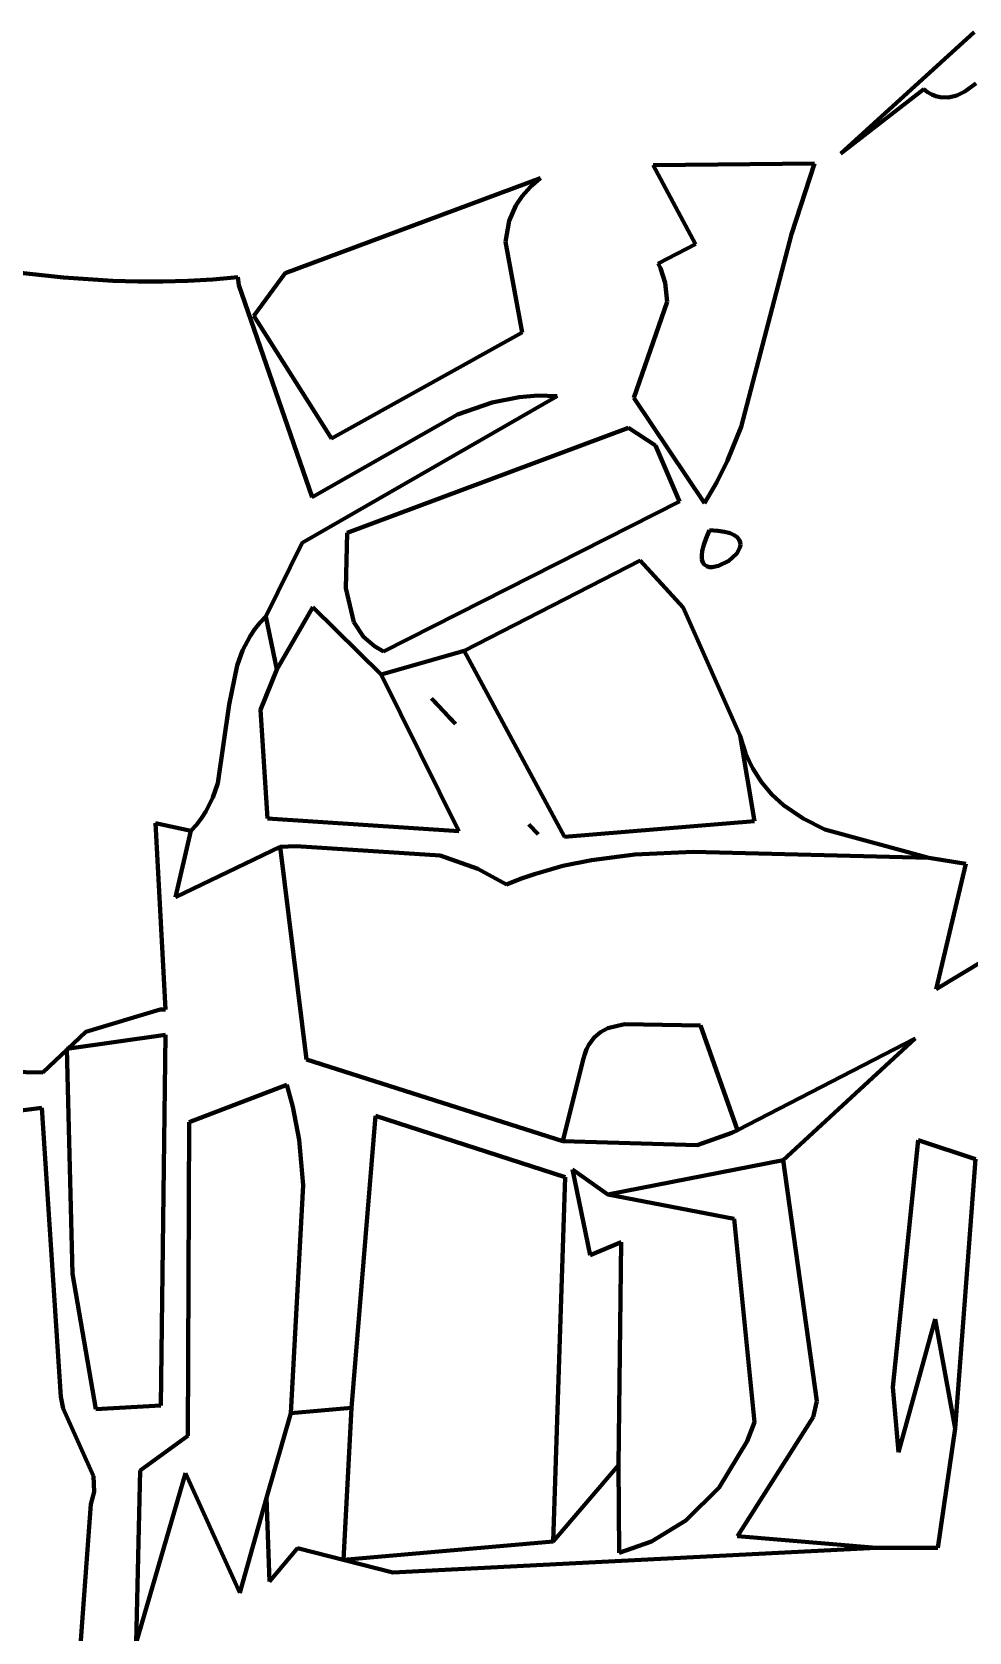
# Model space of a CAD drawing. Header units: millimetres. Extents: x 0 to 8.5, y 0 to 13.2.
# Drawn here: x 6.338 to 6.832, y 6.113 to 6.955 of the extents above; entities that cross this region are included whole.
import ezdxf

# ---------------------------------------------------------------- set-up
doc = ezdxf.new("R2010")
doc.units = ezdxf.units.MM
for name, color, linetype, lineweight in [('color#060606ff', 7, 'CONTINUOUS', 100), ('color#5c5c5cff', 7, 'CONTINUOUS', 100), ('color#aeaeaeff', 7, 'CONTINUOUS', 100), ('color#ffffffff', 7, 'CONTINUOUS', 100)]:
    doc.layers.add(name, color=color, linetype=linetype, lineweight=lineweight)

msp = doc.modelspace()

# ---------------------------------------------------------------- linework, layer by layer
at = {"layer": 'color#060606ff'}
for p, q in [((6.83443, 6.95491), (6.76421, 6.89103)), ((6.76421, 6.89103), (6.80782, 6.92481)), ((6.80782, 6.92481), (6.80989, 6.92319)), ((6.82954, 6.92354), (6.8352, 6.92787)), ((6.80989, 6.92319), (6.81203, 6.92196)), ((6.81203, 6.92196), (6.81422, 6.9211)), ((6.81422, 6.9211), (6.81644, 6.92059)), ((6.81644, 6.92059), (6.82092, 6.92051)), ((6.82092, 6.92051), (6.82533, 6.92156)), ((6.82533, 6.92156), (6.82954, 6.92354)), ((6.75027, 6.88573), (6.66545, 6.88475)), ((6.66545, 6.88475), (6.6877, 6.84316)), ((6.73813, 6.84852), (6.75027, 6.88573)), ((6.60611, 6.87792), (6.47167, 6.82795)), ((6.59639, 6.86855), (6.60072, 6.87337)), ((6.60072, 6.87337), (6.60611, 6.87792)), ((6.59302, 6.86351), (6.59639, 6.86855)), ((6.5896, 6.85556), (6.59302, 6.86351)), ((6.58764, 6.84437), (6.5896, 6.85556)), ((6.71178, 6.7471), (6.73813, 6.84852)), ((6.59648, 6.79673), (6.58764, 6.84437)), ((6.6877, 6.84316), (6.66792, 6.83313)), ((6.66792, 6.83313), (6.66916, 6.83054)), ((6.35486, 6.8256), (6.32886, 6.82841)), ((6.38096, 6.82393), (6.35486, 6.8256)), ((6.39405, 6.82358), (6.38096, 6.82393)), ((6.40718, 6.82357), (6.39405, 6.82358)), ((6.42033, 6.82394), (6.40718, 6.82357)), ((6.43352, 6.8247), (6.42033, 6.82394)), ((6.44675, 6.82586), (6.43352, 6.8247)), ((6.44719, 6.82161), (6.44675, 6.82586)), ((6.47167, 6.82795), (6.45518, 6.80554)), ((6.66916, 6.83054), (6.67172, 6.82287)), ((6.67172, 6.82287), (6.67278, 6.81282)), ((6.4859, 6.70996), (6.44719, 6.82161)), ((6.67278, 6.81282), (6.65512, 6.76229)), ((6.45518, 6.80554), (6.49596, 6.74096)), ((6.49596, 6.74096), (6.59648, 6.79673)), ((6.48051, 6.68607), (6.61483, 6.76329)), ((6.58059, 6.75987), (6.56235, 6.75363)), ((6.59486, 6.76267), (6.58059, 6.75987)), ((6.6047, 6.76347), (6.59486, 6.76267)), ((6.61483, 6.76329), (6.6047, 6.76347)), ((6.65512, 6.76229), (6.69245, 6.70684)), ((6.56235, 6.75363), (6.4859, 6.70996)), ((6.70459, 6.72929), (6.71178, 6.7471)), ((6.65237, 6.7465), (6.50434, 6.69122)), ((6.66665, 6.73729), (6.65237, 6.7465)), ((6.67931, 6.70775), (6.66665, 6.73729)), ((6.69893, 6.71786), (6.70459, 6.72929)), ((6.69245, 6.70684), (6.69893, 6.71786)), ((6.52339, 6.62887), (6.67931, 6.70775)), ((6.50434, 6.69122), (6.50358, 6.6621)), ((6.69325, 6.68849), (6.69196, 6.6849)), ((6.69511, 6.69265), (6.69325, 6.68849)), ((6.69941, 6.69236), (6.69511, 6.69265)), ((6.70297, 6.69181), (6.69941, 6.69236)), ((6.70583, 6.69103), (6.70297, 6.69181)), ((6.70803, 6.69006), (6.70583, 6.69103)), ((6.70964, 6.68893), (6.70803, 6.69006)), ((6.7107, 6.68766), (6.70964, 6.68893)), ((6.46149, 6.64725), (6.48051, 6.68607)), ((6.6912, 6.68186), (6.69091, 6.67932)), ((6.69091, 6.67932), (6.69105, 6.67727)), ((6.69196, 6.6849), (6.6912, 6.68186)), ((6.70513, 6.67647), (6.7094, 6.68043)), ((6.7094, 6.68043), (6.71104, 6.68338)), ((6.71125, 6.6863), (6.7107, 6.68766)), ((6.71104, 6.68338), (6.71134, 6.68486)), ((6.71134, 6.68486), (6.71125, 6.6863)), ((6.65859, 6.67673), (6.56582, 6.62906)), ((6.68112, 6.65189), (6.65859, 6.67673)), ((6.69105, 6.67727), (6.69157, 6.67567)), ((6.69157, 6.67567), (6.69241, 6.67449)), ((6.69241, 6.67449), (6.69354, 6.67369)), ((6.69354, 6.67369), (6.69489, 6.67326)), ((6.69489, 6.67326), (6.69643, 6.67315)), ((6.69643, 6.67315), (6.69985, 6.6738)), ((6.69985, 6.6738), (6.70513, 6.67647)), ((6.50358, 6.6621), (6.50771, 6.64415)), ((6.46715, 6.61939), (6.46149, 6.64725)), ((6.4862, 6.65215), (6.46715, 6.61939)), ((6.52222, 6.61664), (6.4862, 6.65215)), ((6.71124, 6.58432), (6.68112, 6.65189)), ((6.50771, 6.64415), (6.51288, 6.63653)), ((6.51288, 6.63653), (6.51858, 6.63165)), ((6.51858, 6.63165), (6.52339, 6.62887)), ((6.56582, 6.62906), (6.52222, 6.61664)), ((6.71252, 6.57966), (6.71124, 6.58432)), ((6.71406, 6.57524), (6.71252, 6.57966)), ((6.71583, 6.57107), (6.71406, 6.57524)), ((6.71783, 6.56713), (6.71583, 6.57107)), ((6.72247, 6.55992), (6.71783, 6.56713)), ((6.7279, 6.55355), (6.72247, 6.55992)), ((6.73402, 6.54794), (6.7279, 6.55355)), ((6.74433, 6.54082), (6.73402, 6.54794)), ((6.40858, 6.44041), (6.40344, 6.53847)), ((6.40344, 6.53847), (6.42187, 6.53431)), ((6.59998, 6.53767), (6.60485, 6.53271)), ((6.60485, 6.53271), (6.59998, 6.53767)), ((6.75571, 6.53505), (6.74433, 6.54082)), ((6.42187, 6.53431), (6.41395, 6.49944)), ((6.81049, 6.52022), (6.75571, 6.53505)), ((6.41395, 6.49944), (6.46898, 6.526)), ((6.46898, 6.526), (6.48288, 6.41406)), ((6.82998, 6.51704), (6.81049, 6.52022)), ((6.8144, 6.45111), (6.82998, 6.51704)), ((6.85806, 6.47739), (6.8144, 6.45111)), ((6.36667, 6.42856), (6.40588, 6.44028)), ((6.40588, 6.44028), (6.40858, 6.44041)), ((6.34407, 6.40709), (6.36667, 6.42856)), ((6.40865, 6.42701), (6.35666, 6.41961)), ((6.40622, 6.23192), (6.40865, 6.42701)), ((6.35666, 6.41961), (6.35964, 6.30126)), ((6.70974, 6.37688), (6.80334, 6.42502)), ((6.80334, 6.42502), (6.73375, 6.36099)), ((6.48288, 6.41406), (6.61774, 6.371)), ((6.27498, 6.4087), (6.34407, 6.40709)), ((6.47248, 6.40068), (6.421, 6.38099)), ((6.47572, 6.38915), (6.47248, 6.40068)), ((6.34345, 6.38864), (6.27408, 6.37943)), ((6.3536, 6.23639), (6.34345, 6.38864)), ((6.47904, 6.37164), (6.47572, 6.38915)), ((6.421, 6.38099), (6.42036, 6.21586)), ((6.51919, 6.38443), (6.50654, 6.23066)), ((6.61901, 6.352), (6.51919, 6.38443)), ((6.70681, 6.37533), (6.70974, 6.37688)), ((6.48107, 6.34794), (6.47904, 6.37164)), ((6.61774, 6.371), (6.68855, 6.3689)), ((6.68855, 6.3689), (6.70681, 6.37533)), ((6.73375, 6.36099), (6.64153, 6.34286)), ((6.82441, 6.21978), (6.83502, 6.3616)), ((6.61276, 6.16021), (6.61901, 6.352)), ((6.64153, 6.34286), (6.62284, 6.35602)), ((6.62284, 6.35602), (6.63227, 6.31101)), ((6.47456, 6.22781), (6.48107, 6.34794)), ((6.63227, 6.31101), (6.64847, 6.31787)), ((6.64847, 6.31787), (6.64707, 6.20049)), ((6.35964, 6.30126), (6.37201, 6.22996)), ((6.35473, 6.23036), (6.3536, 6.23639)), ((6.37078, 6.19468), (6.35473, 6.23036)), ((6.37201, 6.22996), (6.40622, 6.23192)), ((6.50654, 6.23066), (6.47456, 6.22781)), ((6.81528, 6.15689), (6.82441, 6.21978)), ((6.42036, 6.21586), (6.39536, 6.19758)), ((6.64707, 6.20049), (6.61276, 6.16021)), ((6.37098, 6.18649), (6.37078, 6.19468)), ((6.39536, 6.19758), (6.39326, 6.107)), ((6.39326, 6.107), (6.41922, 6.19631)), ((6.41922, 6.19631), (6.44444, 6.14063)), ((6.36925, 6.17991), (6.37098, 6.18649)), ((6.44776, 6.1333), (6.46187, 6.18323)), ((6.46187, 6.18323), (6.46331, 6.13917)), ((6.35214, 5.94418), (6.36925, 6.17991)), ((6.46331, 6.13917), (6.47809, 6.15682)), ((6.47809, 6.15682), (6.52829, 6.14389)), ((6.52829, 6.14389), (6.78303, 6.15693)), ((6.78303, 6.15693), (6.81528, 6.15689)), ((6.44444, 6.14063), (6.44776, 6.1333))]:
    msp.add_line(p, q, dxfattribs=at)
at = {"layer": 'color#5c5c5cff'}
for p, q in [((6.45834, 6.64388), (6.46149, 6.64725)), ((6.46149, 6.64725), (6.46715, 6.61939)), ((6.45311, 6.6368), (6.45555, 6.64039)), ((6.45555, 6.64039), (6.45834, 6.64388)), ((6.44627, 6.62148), (6.44917, 6.62931)), ((6.44917, 6.62931), (6.45311, 6.6368)), ((6.52222, 6.61664), (6.56582, 6.62906)), ((6.56582, 6.62906), (6.61871, 6.53127)), ((6.44222, 6.60095), (6.44627, 6.62148)), ((6.46715, 6.61939), (6.45861, 6.59804)), ((6.56305, 6.53424), (6.52222, 6.61664)), ((6.55007, 6.60261), (6.54864, 6.60411)), ((6.54864, 6.60411), (6.55504, 6.59738)), ((6.43624, 6.55955), (6.44222, 6.60095)), ((6.45861, 6.59804), (6.46237, 6.54084)), ((6.55504, 6.59738), (6.55007, 6.60261)), ((6.55504, 6.59738), (6.55872, 6.59341)), ((6.5613, 6.59063), (6.55504, 6.59738)), ((6.55872, 6.59341), (6.5613, 6.59063)), ((6.71864, 6.53951), (6.71124, 6.58432)), ((6.71124, 6.58432), (6.71252, 6.57966)), ((6.71252, 6.57966), (6.71406, 6.57524)), ((6.71406, 6.57524), (6.71583, 6.57107)), ((6.71583, 6.57107), (6.71783, 6.56713)), ((6.71783, 6.56713), (6.72247, 6.55992)), ((6.43353, 6.55185), (6.43624, 6.55955)), ((6.72247, 6.55992), (6.7279, 6.55355)), ((6.7279, 6.55355), (6.73402, 6.54794)), ((6.42981, 6.5445), (6.43353, 6.55185)), ((6.73402, 6.54794), (6.74433, 6.54082)), ((6.42187, 6.53431), (6.42487, 6.53758)), ((6.42487, 6.53758), (6.42751, 6.54098)), ((6.42751, 6.54098), (6.42981, 6.5445)), ((6.46237, 6.54084), (6.56305, 6.53424)), ((6.59998, 6.53767), (6.60485, 6.53271)), ((6.60485, 6.53271), (6.59998, 6.53767)), ((6.61871, 6.53127), (6.71864, 6.53951)), ((6.74433, 6.54082), (6.75571, 6.53505)), ((6.41395, 6.49944), (6.42187, 6.53431)), ((6.75571, 6.53505), (6.81049, 6.52022)), ((6.46898, 6.526), (6.41395, 6.49944)), ((6.4774, 6.52634), (6.46898, 6.526)), ((6.55322, 6.52135), (6.4774, 6.52634)), ((6.5731, 6.51444), (6.55322, 6.52135)), ((6.65564, 6.52194), (6.63283, 6.519)), ((6.68642, 6.52328), (6.65564, 6.52194)), ((6.81049, 6.52022), (6.68642, 6.52328)), ((6.58823, 6.50619), (6.5731, 6.51444)), ((6.60292, 6.51165), (6.59555, 6.50909)), ((6.61779, 6.51588), (6.60292, 6.51165)), ((6.63283, 6.519), (6.61779, 6.51588)), ((6.59555, 6.50909), (6.58823, 6.50619))]:
    msp.add_line(p, q, dxfattribs=at)
at = {"layer": 'color#aeaeaeff'}
for p, q in [((6.69196, 6.6849), (6.69325, 6.68849)), ((6.69325, 6.68849), (6.69511, 6.69265)), ((6.69511, 6.69265), (6.69941, 6.69236)), ((6.69941, 6.69236), (6.70297, 6.69181)), ((6.70297, 6.69181), (6.70583, 6.69103)), ((6.70583, 6.69103), (6.70803, 6.69006)), ((6.70803, 6.69006), (6.70964, 6.68893)), ((6.70964, 6.68893), (6.7107, 6.68766)), ((6.69091, 6.67932), (6.6912, 6.68186)), ((6.69105, 6.67727), (6.69091, 6.67932)), ((6.6912, 6.68186), (6.69196, 6.6849)), ((6.7094, 6.68043), (6.70513, 6.67647)), ((6.71104, 6.68338), (6.7094, 6.68043)), ((6.7107, 6.68766), (6.71125, 6.6863)), ((6.71134, 6.68486), (6.71104, 6.68338)), ((6.71125, 6.6863), (6.71134, 6.68486)), ((6.69157, 6.67567), (6.69105, 6.67727)), ((6.69241, 6.67449), (6.69157, 6.67567)), ((6.69354, 6.67369), (6.69241, 6.67449)), ((6.69489, 6.67326), (6.69354, 6.67369)), ((6.69643, 6.67315), (6.69489, 6.67326)), ((6.69985, 6.6738), (6.69643, 6.67315)), ((6.70513, 6.67647), (6.69985, 6.6738)), ((6.55504, 6.59738), (6.54864, 6.60411)), ((6.54864, 6.60411), (6.55007, 6.60261)), ((6.55007, 6.60261), (6.55504, 6.59738)), ((6.55504, 6.59738), (6.5613, 6.59063)), ((6.55872, 6.59341), (6.55504, 6.59738)), ((6.5613, 6.59063), (6.55872, 6.59341)), ((6.63426, 6.42556), (6.63762, 6.42844)), ((6.63762, 6.42844), (6.64147, 6.43048)), ((6.64147, 6.43048), (6.65034, 6.43257)), ((6.65034, 6.43257), (6.69037, 6.43185)), ((6.69037, 6.43185), (6.70974, 6.37688)), ((6.62933, 6.41682), (6.63032, 6.41942)), ((6.63032, 6.41942), (6.63147, 6.42173)), ((6.63147, 6.42173), (6.63426, 6.42556)), ((6.61774, 6.371), (6.62853, 6.41393)), ((6.62853, 6.41393), (6.62933, 6.41682)), ((6.70974, 6.37688), (6.70681, 6.37533)), ((6.68855, 6.3689), (6.61774, 6.371)), ((6.70681, 6.37533), (6.68855, 6.3689)), ((6.7916, 6.2415), (6.80483, 6.37155)), ((6.80483, 6.37155), (6.83502, 6.3616)), ((6.64153, 6.34286), (6.73375, 6.36099)), ((6.73375, 6.36099), (6.75146, 6.23414)), ((6.83502, 6.3616), (6.82441, 6.21978)), ((6.70806, 6.33011), (6.64153, 6.34286)), ((6.71876, 6.22302), (6.70806, 6.33011)), ((6.8138, 6.27726), (6.7945, 6.20733)), ((6.82441, 6.21978), (6.8138, 6.27726)), ((6.7945, 6.20733), (6.7916, 6.2415)), ((6.75146, 6.23414), (6.74956, 6.22568)), ((6.46187, 6.18323), (6.47456, 6.22781)), ((6.47456, 6.22781), (6.50654, 6.23066)), ((6.50654, 6.23066), (6.50232, 6.15056)), ((6.74956, 6.22568), (6.70971, 6.16309)), ((6.71481, 6.21305), (6.71876, 6.22302)), ((6.70005, 6.18874), (6.71481, 6.21305)), ((6.61276, 6.16021), (6.64707, 6.20049)), ((6.64707, 6.20049), (6.64746, 6.15424)), ((6.46331, 6.13917), (6.46187, 6.18323)), ((6.68252, 6.1713), (6.70005, 6.18874)), ((6.66445, 6.1602), (6.68252, 6.1713)), ((6.50232, 6.15056), (6.61276, 6.16021)), ((6.64746, 6.15424), (6.66445, 6.1602)), ((6.70971, 6.16309), (6.78303, 6.15693)), ((6.47809, 6.15682), (6.46331, 6.13917)), ((6.52829, 6.14389), (6.47809, 6.15682)), ((6.78303, 6.15693), (6.52829, 6.14389))]:
    msp.add_line(p, q, dxfattribs=at)
at = {"layer": 'color#ffffffff'}
for p, q in [((6.76421, 6.89103), (6.83443, 6.95491)), ((6.80782, 6.92481), (6.76421, 6.89103)), ((6.80989, 6.92319), (6.80782, 6.92481)), ((6.8352, 6.92787), (6.82954, 6.92354)), ((6.81203, 6.92196), (6.80989, 6.92319)), ((6.81422, 6.9211), (6.81203, 6.92196)), ((6.81644, 6.92059), (6.81422, 6.9211)), ((6.82092, 6.92051), (6.81644, 6.92059)), ((6.82533, 6.92156), (6.82092, 6.92051)), ((6.82954, 6.92354), (6.82533, 6.92156)), ((6.66545, 6.88475), (6.75027, 6.88573)), ((6.6877, 6.84316), (6.66545, 6.88475)), ((6.75027, 6.88573), (6.73813, 6.84852)), ((6.47167, 6.82795), (6.60611, 6.87792)), ((6.60072, 6.87337), (6.59639, 6.86855)), ((6.60611, 6.87792), (6.60072, 6.87337)), ((6.59639, 6.86855), (6.59302, 6.86351)), ((6.59302, 6.86351), (6.5896, 6.85556)), ((6.5896, 6.85556), (6.58764, 6.84437)), ((6.73813, 6.84852), (6.71178, 6.7471)), ((6.58764, 6.84437), (6.59648, 6.79673)), ((6.66792, 6.83313), (6.6877, 6.84316)), ((6.66916, 6.83054), (6.66792, 6.83313)), ((6.32886, 6.82841), (6.35486, 6.8256)), ((6.35486, 6.8256), (6.38096, 6.82393)), ((6.38096, 6.82393), (6.39405, 6.82358)), ((6.39405, 6.82358), (6.40718, 6.82357)), ((6.40718, 6.82357), (6.42033, 6.82394)), ((6.42033, 6.82394), (6.43352, 6.8247)), ((6.43352, 6.8247), (6.44675, 6.82586)), ((6.44675, 6.82586), (6.44719, 6.82161)), ((6.45518, 6.80554), (6.47167, 6.82795)), ((6.67172, 6.82287), (6.66916, 6.83054)), ((6.67278, 6.81282), (6.67172, 6.82287)), ((6.44719, 6.82161), (6.4859, 6.70996)), ((6.65512, 6.76229), (6.67278, 6.81282)), ((6.49596, 6.74096), (6.45518, 6.80554)), ((6.59648, 6.79673), (6.49596, 6.74096)), ((6.61483, 6.76329), (6.48051, 6.68607)), ((6.56235, 6.75363), (6.58059, 6.75987)), ((6.58059, 6.75987), (6.59486, 6.76267)), ((6.59486, 6.76267), (6.6047, 6.76347)), ((6.6047, 6.76347), (6.61483, 6.76329)), ((6.69245, 6.70684), (6.65512, 6.76229)), ((6.4859, 6.70996), (6.56235, 6.75363)), ((6.71178, 6.7471), (6.70459, 6.72929)), ((6.50434, 6.69122), (6.65237, 6.7465)), ((6.65237, 6.7465), (6.66665, 6.73729)), ((6.66665, 6.73729), (6.67931, 6.70775)), ((6.70459, 6.72929), (6.69893, 6.71786)), ((6.69893, 6.71786), (6.69245, 6.70684)), ((6.67931, 6.70775), (6.52339, 6.62887)), ((6.50358, 6.6621), (6.50434, 6.69122)), ((6.48051, 6.68607), (6.46149, 6.64725)), ((6.56582, 6.62906), (6.65859, 6.67673)), ((6.65859, 6.67673), (6.68112, 6.65189)), ((6.50771, 6.64415), (6.50358, 6.6621)), ((6.46149, 6.64725), (6.45834, 6.64388)), ((6.46715, 6.61939), (6.4862, 6.65215)), ((6.4862, 6.65215), (6.52222, 6.61664)), ((6.68112, 6.65189), (6.71124, 6.58432)), ((6.45555, 6.64039), (6.45311, 6.6368)), ((6.45834, 6.64388), (6.45555, 6.64039)), ((6.51288, 6.63653), (6.50771, 6.64415)), ((6.44917, 6.62931), (6.44627, 6.62148)), ((6.45311, 6.6368), (6.44917, 6.62931)), ((6.51858, 6.63165), (6.51288, 6.63653)), ((6.52339, 6.62887), (6.51858, 6.63165)), ((6.61871, 6.53127), (6.56582, 6.62906)), ((6.44627, 6.62148), (6.44222, 6.60095)), ((6.45861, 6.59804), (6.46715, 6.61939)), ((6.52222, 6.61664), (6.56305, 6.53424)), ((6.44222, 6.60095), (6.43624, 6.55955)), ((6.46237, 6.54084), (6.45861, 6.59804)), ((6.71124, 6.58432), (6.71864, 6.53951)), ((6.43624, 6.55955), (6.43353, 6.55185)), ((6.43353, 6.55185), (6.42981, 6.5445)), ((6.42187, 6.53431), (6.40344, 6.53847)), ((6.40344, 6.53847), (6.40858, 6.44041)), ((6.42487, 6.53758), (6.42187, 6.53431)), ((6.42751, 6.54098), (6.42487, 6.53758)), ((6.42981, 6.5445), (6.42751, 6.54098)), ((6.56305, 6.53424), (6.46237, 6.54084)), ((6.71864, 6.53951), (6.61871, 6.53127)), ((6.46898, 6.526), (6.4774, 6.52634)), ((6.48288, 6.41406), (6.46898, 6.526)), ((6.4774, 6.52634), (6.55322, 6.52135)), ((6.55322, 6.52135), (6.5731, 6.51444)), ((6.63283, 6.519), (6.65564, 6.52194)), ((6.65564, 6.52194), (6.68642, 6.52328)), ((6.68642, 6.52328), (6.81049, 6.52022)), ((6.81049, 6.52022), (6.82998, 6.51704)), ((6.5731, 6.51444), (6.58823, 6.50619)), ((6.59555, 6.50909), (6.60292, 6.51165)), ((6.60292, 6.51165), (6.61779, 6.51588)), ((6.61779, 6.51588), (6.63283, 6.519)), ((6.82998, 6.51704), (6.8144, 6.45111)), ((6.58823, 6.50619), (6.59555, 6.50909)), ((6.8144, 6.45111), (6.85806, 6.47739)), ((6.40588, 6.44028), (6.36667, 6.42856)), ((6.40858, 6.44041), (6.40588, 6.44028)), ((6.36667, 6.42856), (6.34407, 6.40709)), ((6.35666, 6.41961), (6.40865, 6.42701)), ((6.40865, 6.42701), (6.40622, 6.23192)), ((6.63762, 6.42844), (6.63426, 6.42556)), ((6.64147, 6.43048), (6.63762, 6.42844)), ((6.65034, 6.43257), (6.64147, 6.43048)), ((6.69037, 6.43185), (6.65034, 6.43257)), ((6.70974, 6.37688), (6.69037, 6.43185)), ((6.35964, 6.30126), (6.35666, 6.41961)), ((6.63032, 6.41942), (6.62933, 6.41682)), ((6.63147, 6.42173), (6.63032, 6.41942)), ((6.63426, 6.42556), (6.63147, 6.42173)), ((6.80334, 6.42502), (6.70974, 6.37688)), ((6.73375, 6.36099), (6.80334, 6.42502)), ((6.61774, 6.371), (6.48288, 6.41406)), ((6.62853, 6.41393), (6.61774, 6.371)), ((6.62933, 6.41682), (6.62853, 6.41393)), ((6.34407, 6.40709), (6.27498, 6.4087)), ((6.421, 6.38099), (6.47248, 6.40068)), ((6.47248, 6.40068), (6.47572, 6.38915)), ((6.27408, 6.37943), (6.34345, 6.38864)), ((6.34345, 6.38864), (6.3536, 6.23639)), ((6.47572, 6.38915), (6.47904, 6.37164)), ((6.42036, 6.21586), (6.421, 6.38099)), ((6.50654, 6.23066), (6.51919, 6.38443)), ((6.51919, 6.38443), (6.61901, 6.352)), ((6.47904, 6.37164), (6.48107, 6.34794)), ((6.80483, 6.37155), (6.7916, 6.2415)), ((6.83502, 6.3616), (6.80483, 6.37155)), ((6.75146, 6.23414), (6.73375, 6.36099)), ((6.61901, 6.352), (6.61276, 6.16021)), ((6.63227, 6.31101), (6.62284, 6.35602)), ((6.62284, 6.35602), (6.64153, 6.34286)), ((6.48107, 6.34794), (6.47456, 6.22781)), ((6.64153, 6.34286), (6.70806, 6.33011)), ((6.70806, 6.33011), (6.71876, 6.22302)), ((6.64847, 6.31787), (6.63227, 6.31101)), ((6.64707, 6.20049), (6.64847, 6.31787)), ((6.37201, 6.22996), (6.35964, 6.30126)), ((6.7945, 6.20733), (6.8138, 6.27726)), ((6.8138, 6.27726), (6.82441, 6.21978)), ((6.7916, 6.2415), (6.7945, 6.20733)), ((6.3536, 6.23639), (6.35473, 6.23036)), ((6.74956, 6.22568), (6.75146, 6.23414)), ((6.35473, 6.23036), (6.37078, 6.19468)), ((6.40622, 6.23192), (6.37201, 6.22996)), ((6.47456, 6.22781), (6.46187, 6.18323)), ((6.50232, 6.15056), (6.50654, 6.23066)), ((6.70971, 6.16309), (6.74956, 6.22568)), ((6.71876, 6.22302), (6.71481, 6.21305)), ((6.82441, 6.21978), (6.81528, 6.15689)), ((6.39536, 6.19758), (6.42036, 6.21586)), ((6.71481, 6.21305), (6.70005, 6.18874)), ((6.64746, 6.15424), (6.64707, 6.20049)), ((6.37078, 6.19468), (6.37098, 6.18649)), ((6.39326, 6.107), (6.39536, 6.19758)), ((6.41922, 6.19631), (6.39326, 6.107)), ((6.44444, 6.14063), (6.41922, 6.19631)), ((6.37098, 6.18649), (6.36925, 6.17991)), ((6.46187, 6.18323), (6.44776, 6.1333)), ((6.70005, 6.18874), (6.68252, 6.1713)), ((6.36925, 6.17991), (6.35214, 5.94418)), ((6.68252, 6.1713), (6.66445, 6.1602)), ((6.61276, 6.16021), (6.50232, 6.15056)), ((6.66445, 6.1602), (6.64746, 6.15424)), ((6.78303, 6.15693), (6.70971, 6.16309)), ((6.81528, 6.15689), (6.78303, 6.15693)), ((6.44776, 6.1333), (6.44444, 6.14063))]:
    msp.add_line(p, q, dxfattribs=at)

doc.saveas('drawing.dxf')
